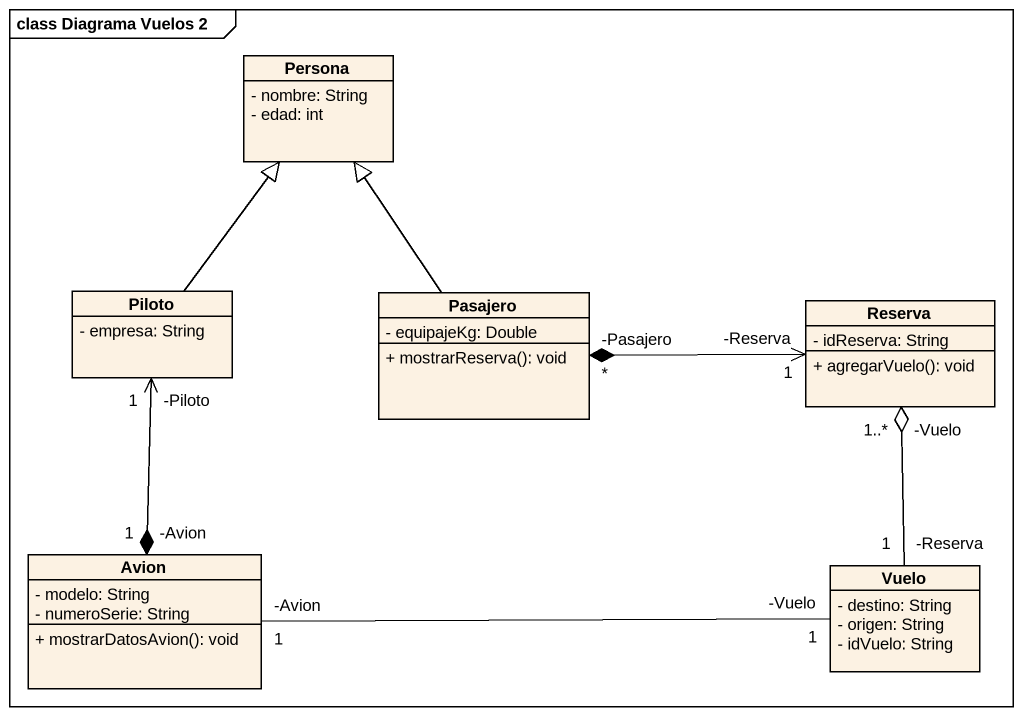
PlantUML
@startuml
mainframe class Diagrama Vuelos 2
hide circle
hide empty members
skinparam classAttributeIconSize 0
class Persona {
  - nombre: String
  - edad: int
}
class Piloto {
  - empresa: String
}
class Pasajero {
  - equipajeKg: Double
  + mostrarReserva(): void
}
class Reserva {
  - idReserva: String
  + agregarVuelo(): void
}
class Avion {
  - modelo: String
  - numeroSerie: String
  + mostrarDatosAvion(): void
}
class Vuelo {
  - destino: String
  - origen: String
  - idVuelo: String
}
Piloto -up-|> Persona
Piloto "-Piloto\n1" <--* "-Avion\n1" Avion
Pasajero -up-|> Persona
Reserva "-Reserva\n1" <-left-* "-Pasajero\n*" Pasajero
Avion "-Avion\n1" -right- "-Vuelo\n1" Vuelo
Vuelo "-Reserva\n1" -up-o "-Vuelo\n1..*" Reserva
@enduml
